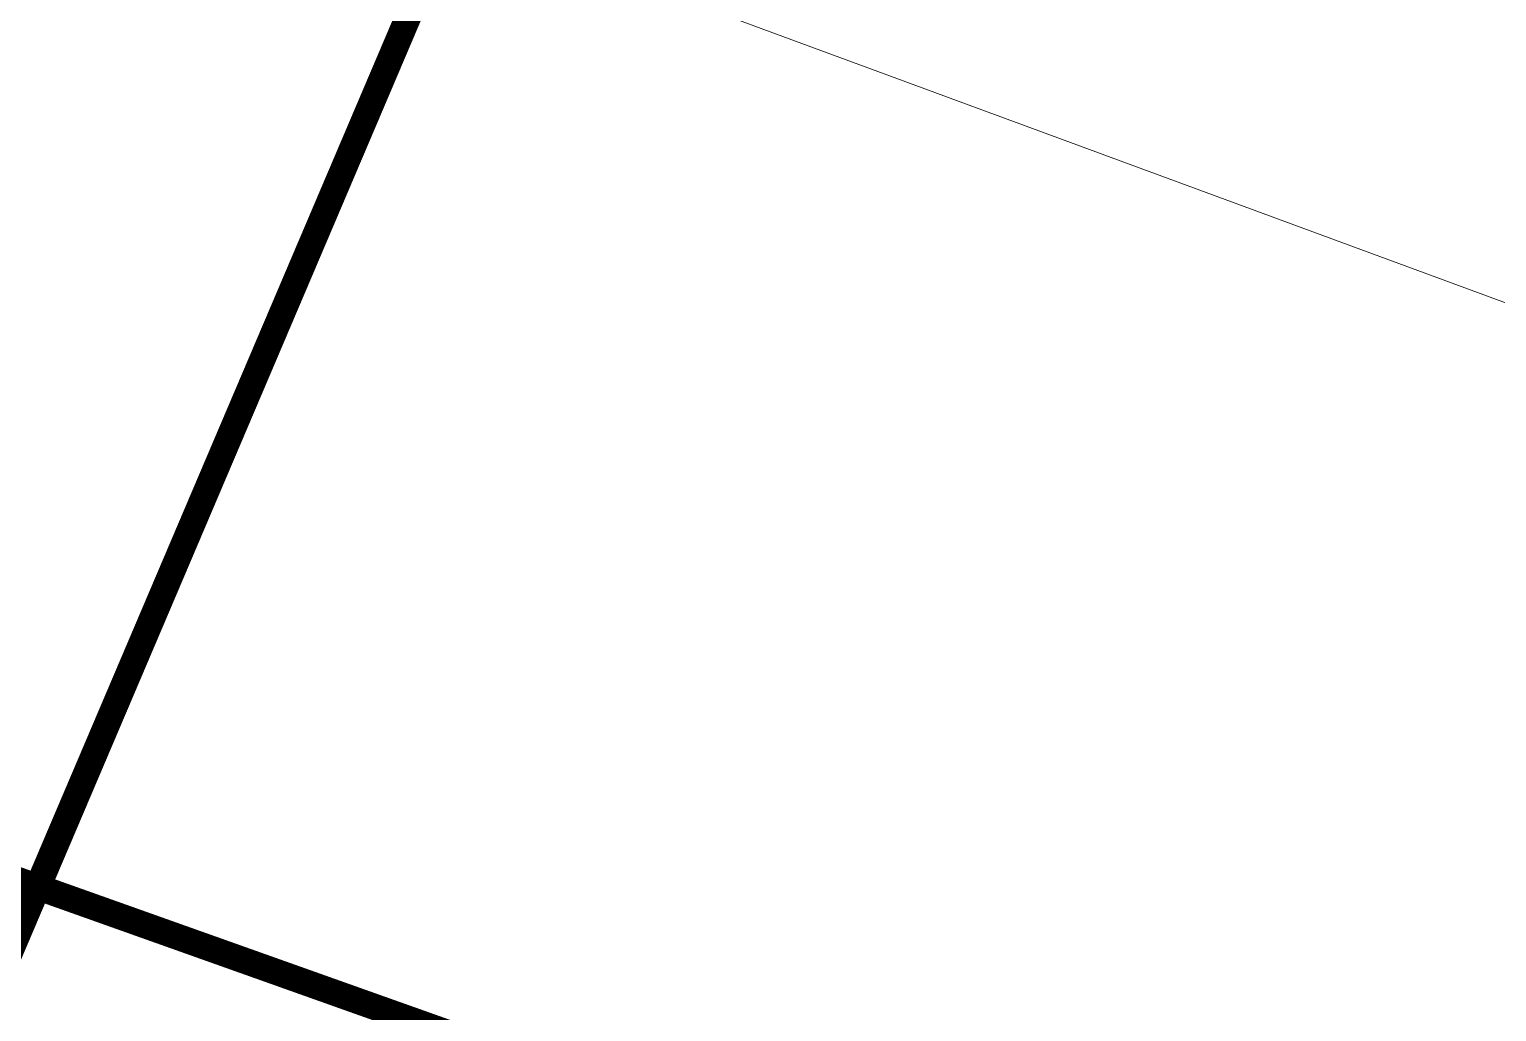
# Model space of a CAD drawing. Header units: inches. Extents: x 350994 to 353538, y 1581369 to 1583842.
# Drawn here: x 351698.27 to 351703.88, y 1583569.13 to 1583572.88 of the extents above; entities that cross this region are included whole.
import ezdxf

# ---------------------------------------------------------------- set-up
doc = ezdxf.new("R2010")
doc.units = ezdxf.units.IN
doc.header["$MEASUREMENT"] = 0
for name, pattern in [('1', [0]), ('ACAD_ISO02W100', [15, 12, -3]), ('ACAD_ISO03W100', [30, 12, -18])]:
    doc.linetypes.add(name, pattern=pattern)
for name, color, linetype in [('CW', 94, '1'), ('EP TF', 5, 'Continuous'), ("ROAD'S", 1, '1')]:
    doc.layers.add(name, color=color, linetype=linetype)
doc.styles.get("Standard").update_dxf_attribs({"font": 'arial.ttf'})
doc.linetypes.add('HOT_WATER_SUPPLY', pattern='A,0.5,-0.2,["HW",Standard,S=0.1,R=0,X=-0.1,Y=-0.05],-0.2', length=0.9)

msp = doc.modelspace()

# ---------------------------------------------------------------- linework, layer by layer
at = {"layer": 'CW', "linetype": 'ACAD_ISO03W100', "lineweight": 5, "ltscale": 0.1, "const_width": 0.1}
msp.add_lwpolyline([(351773.7306, 1583505.747), (351791.1984, 1583545.9272), (351707.0833, 1583590.2272), (351688.6263, 1583546.8595), (351693.6391, 1583544.401)], dxfattribs=at)
at = {"layer": 'EP TF', "color": 252, "linetype": 'HOT_WATER_SUPPLY', "lineweight": 5, "ltscale": 6, "elevation": 90.1167}
msp.add_lwpolyline([(351742.7555, 1583557.505), (351695.2585, 1583575.0259)], dxfattribs=at)
at = {"layer": "ROAD'S", "linetype": 'ACAD_ISO02W100', "lineweight": 5, "ltscale": 0.2, "const_width": 0.1}
msp.add_lwpolyline([(351729.525, 1583555.0912), (351700.1707, 1583568.9397), (351692.8177, 1583571.5561)], dxfattribs=at)

doc.saveas('drawing.dxf')
